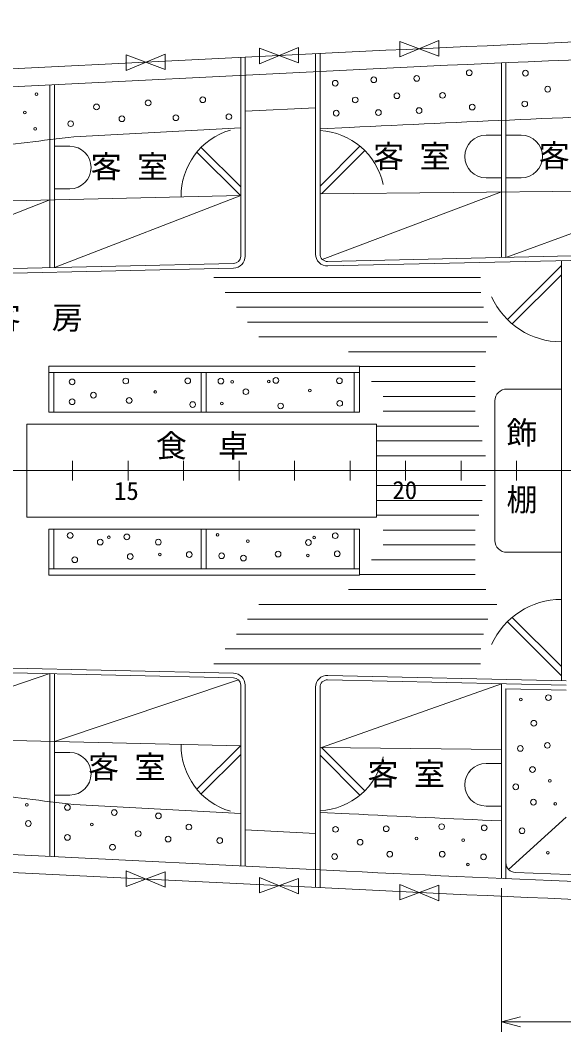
# Model space of a CAD drawing. Units: millimetres, scale not verified. Extents: x -51050 to 51050, y -29701 to 29699.
# Drawn here: x -30744 to -25261, y -11660 to -1446 of the extents above; entities that cross this region are included whole.
import ezdxf
from ezdxf.enums import TextEntityAlignment as Align

# ---------------------------------------------------------------- set-up
doc = ezdxf.new("R2010")
doc.units = ezdxf.units.MM
doc.header["$LTSCALE"] = 100
doc.linetypes.add('USER1', pattern=[50.8, 31.75, -6.35, 6.35, -6.35])
for name, color, linetype, lineweight in [('0-2_sunpou', 7, 'Continuous', 18), ('0-3_keijou', 7, 'Continuous', 18), ('0-5_text', 7, 'Continuous', 18), ('0-6_center', 7, 'USER1', 18), ('0-7_hachi', 7, 'Continuous', 18)]:
    doc.layers.add(name, color=color, linetype=linetype, lineweight=lineweight)
doc.styles.add('ＭＳ ゴシック', font='')
doc.styles.get('ＭＳ ゴシック').set_extended_font_data('MS Gothic')

msp = doc.modelspace()

# ---------------------------------------------------------------- linework, layer by layer
at = {"layer": '0-2_sunpou'}
for p, q in [((-30217, -5894.3), (-30217, -6094.3)), ((-29657, -5894.3), (-29657, -6094.3)), ((-29097, -5894.3), (-29097, -6094.3)), ((-28537, -5894.3), (-28537, -6094.3)), ((-27977, -5894.3), (-27977, -6094.3)), ((-27417, -5894.3), (-27417, -6094.3)), ((-26857, -5894.3), (-26857, -6094.3)), ((-26297, -5894.3), (-26297, -6094.3)), ((-25737, -5894.3), (-25737, -6094.3)), ((-42154.3, -5994.3), (36519.9, -5994.3)), ((-25890, -10211.7), (-25890, -11660.2)), ((-25890, -11560.2), (-25696.8, -11508.5)), ((-25890, -11560.2), (-18794, -11560.2)), ((-25890, -11560.2), (-25696.8, -11612))]:
    msp.add_line(p, q, dxfattribs=at)
at = {"layer": '0-3_keijou'}
for p, q in [((-27462.5, -1770.1), (-33058.8, -2047.8)), ((-28520, -1822.6), (-28520, -3828.6)), ((-28475, -1820.4), (-28475, -3828.6)), ((-27765, -1785.1), (-27765, -3807)), ((-27720, -1782.9), (-27720, -3807)), ((-25890, -1877), (-25890, -3842.2)), ((-25845, -1875), (-25845, -3841.2)), ((-27453.6, -1949.9), (-33049.8, -2227.6)), ((-30445, -2098.3), (-30445, -3945.7)), ((-30400, -2096.1), (-30400, -3944.7)), ((-27765, -2330.8), (-28475, -2366)), ((-28520, -2533.5), (-30203.6, -2622.5)), ((-27424.9, -2529.2), (-27720, -2543.8)), ((-25890, -2607.2), (-26045, -2607.2)), ((-25845, -2607.2), (-25690, -2607.2)), ((-30400, -2718.9), (-30245, -2718.9)), ((-28520, -3128.7), (-28918.9, -2729.8)), ((-27720, -3120.3), (-27317.2, -2717.6)), ((-28520, -3220.7), (-28962.6, -2778)), ((-27705.4, -3197.7), (-27269.1, -2761.4)), ((-25890, -3037.2), (-26045, -3037.2)), ((-25845, -3037.2), (-25690, -3037.2)), ((-30400, -3148.9), (-30245, -3148.9)), ((-27720, -3197.8), (-23975, -3161.2)), ((-32365, -3304.2), (-28520, -3216.8)), ((-27643.3, -3882), (-24048.3, -3800.3)), ((-27642.2, -3927), (-24047.2, -3845.3)), ((-25284.8, -3873.4), (-25284.8, -8115.3)), ((-34443.3, -4036.6), (-28593.3, -3903.6)), ((-34442.2, -4081.6), (-28592.2, -3948.6)), ((-25284.8, -3923.9), (-25829.3, -4468.3)), ((-25284.8, -4015.8), (-25781.4, -4512.3)), ((-30457.6, -4939.3), (-27322.6, -4939.3)), ((-30457.6, -4939.3), (-30457.6, -5404.3)), ((-30457.6, -5004.3), (-27322.6, -5004.3)), ((-30404.6, -5004.3), (-30404.6, -5404.3)), ((-28920.6, -5004.3), (-28920.6, -5404.3)), ((-28867.6, -5004.3), (-28867.6, -5404.3)), ((-27375.6, -5004.3), (-27375.6, -5404.3)), ((-27322.6, -4939.3), (-27322.6, -5404.3)), ((-25284.8, -5170), (-25834.8, -5170)), ((-25954.8, -5290), (-25954.8, -5994.3)), ((-30457.6, -5404.3), (-27322.6, -5404.3)), ((-30677.6, -5524.3), (-27149.6, -5524.3)), ((-30677.6, -5994.3), (-30677.6, -5524.3)), ((-27149.6, -5994.3), (-27149.6, -5524.3)), ((-30677.6, -5994.3), (-30677.6, -6464.3)), ((-27149.6, -5994.3), (-27149.6, -6464.3)), ((-25954.8, -6698.7), (-25954.8, -5994.3)), ((-30677.6, -6464.3), (-27149.6, -6464.3)), ((-30457.6, -6584.3), (-27322.6, -6584.3)), ((-30457.6, -7049.3), (-30457.6, -6584.3)), ((-30404.6, -6984.3), (-30404.6, -6584.3)), ((-28920.6, -6984.3), (-28920.6, -6584.3)), ((-28867.6, -6984.3), (-28867.6, -6584.3)), ((-27375.6, -6984.3), (-27375.6, -6584.3)), ((-27322.6, -7049.3), (-27322.6, -6584.3)), ((-25284.8, -6818.7), (-25834.8, -6818.7)), ((-30457.6, -6984.3), (-27322.6, -6984.3)), ((-30457.6, -7049.3), (-27322.6, -7049.3)), ((-25284.8, -8064.8), (-25829.3, -7520.4)), ((-25284.8, -7972.9), (-25781.4, -7476.4)), ((-34443.3, -7952.1), (-28593.3, -8085.1)), ((-34442.2, -7907.1), (-28592.2, -8040.1)), ((-30445, -8043), (-30445, -9890.4)), ((-30400, -8044), (-30400, -9892.6)), ((-27642.2, -8061.7), (-25234.8, -8116.4)), ((-28520, -8160.1), (-28520, -9985.9)), ((-28475, -8160.1), (-28475, -9988.1)), ((-27643.3, -8106.7), (-25234.8, -8161.4)), ((-25890, -10111.7), (-25890, -8146.5)), ((-27765, -10203.6), (-27765, -8181.7)), ((-27720, -10205.8), (-27720, -8181.7)), ((-25845, -10113.7), (-25845, -8197.6)), ((-25845, -8197.6), (-25234.8, -8211.4)), ((-32365, -8684.5), (-28520, -8771.9)), ((-28520, -8768), (-28962.6, -9210.7)), ((-30400, -8839.8), (-30245, -8839.8)), ((-28520, -8860), (-28918.9, -9258.9)), ((-27720, -8790.9), (-25890, -8808.8)), ((-27720, -8868.4), (-27317.2, -9271.1)), ((-27705.4, -8791), (-27269.1, -9227.3)), ((-25890, -8951.5), (-26045, -8951.5)), ((-30400, -9269.8), (-30245, -9269.8)), ((-28520, -9455.2), (-30203.6, -9366.2)), ((-25890, -9381.5), (-26045, -9381.5)), ((-27424.9, -9459.5), (-27720, -9444.9)), ((-25817, -10021.7), (-25234.8, -9491.6)), ((-27765, -9657.9), (-28475, -9622.7)), ((-27453.6, -10038.8), (-33049.8, -9761.1)), ((-27462.5, -10218.6), (-33058.8, -9940.9)), ((-25748.8, -10052.3), (-23238.8, -10148.5))]:
    msp.add_line(p, q, dxfattribs=at)
for points in [[(-28331, -1730), (-27937.4, -1876.9), (-27937.4, -1720.9), (-28331, -1886)], [(-26913.4, -1660.8), (-26519.9, -1807.6), (-26519.9, -1651.6), (-26913.4, -1816.8)], [(-29676.8, -1796.8), (-29283.2, -1943.6), (-29283.2, -1787.6), (-29676.8, -1952.8)], [(-29676.8, -10191.9), (-29283.2, -10045.1), (-29283.2, -10201.1), (-29676.8, -10035.9)], [(-28331, -10258.7), (-27937.4, -10111.8), (-27937.4, -10267.8), (-28331, -10102.7)], [(-26913.4, -10327.9), (-26519.9, -10181.1), (-26519.9, -10337.1), (-26913.4, -10171.9)]]:
    msp.add_lwpolyline(points, close=True, dxfattribs=at)
for centre, radius in [((-27177.9, -2047.6), 28.8), ((-26744.4, -2033.8), 28.8), ((-26213.8, -1976.3), 28.8), ((-25647.3, -1981), 28.8), ((-27565.7, -2082.1), 28.8), ((-25423.1, -2142.4), 28.8), ((-30580.5, -2191.7), 13.6), ((-28902.8, -2249), 28.8), ((-27364.7, -2251.5), 28.8), ((-26944.1, -2208.6), 28.8), ((-26483, -2205), 28.8), ((-29975, -2321.9), 28.8), ((-29453.8, -2281.4), 28.8), ((-26720.7, -2358.9), 28.8), ((-26183.9, -2323), 28.8), ((-25654.5, -2291.8), 28.8), ((-30698.4, -2378.9), 13.6), ((-29718.4, -2440.8), 28.8), ((-29174.2, -2431.2), 28.8), ((-28639.6, -2420.4), 28.8), ((-27556.3, -2384.9), 28.8), ((-27130.8, -2378.6), 28.8), ((-30593.7, -2542.5), 13.6), ((-30235.8, -2491), 28.8), ((-30220.9, -5098), 28.8), ((-29679.4, -5089), 28.8), ((-29054.1, -5088), 28.8), ((-28719.5, -5089.8), 28.8), ((-28607.1, -5098), 13.6), ((-28237.7, -5095.1), 13.6), ((-28164.7, -5082.8), 28.8), ((-27524.2, -5086.3), 28.8), ((-30006.2, -5232), 28.8), ((-29381.8, -5199.9), 13.6), ((-28467.9, -5197.1), 28.8), ((-27823.8, -5184.3), 13.6), ((-30220.9, -5298.5), 28.8), ((-29645.3, -5285.8), 28.8), ((-29004.9, -5327.2), 28.8), ((-28711.2, -5315.6), 13.6), ((-27520.7, -5314.9), 28.8), ((-28117.2, -5341.3), 28.8), ((-30240.8, -6648.8), 28.8), ((-29668.9, -6663.2), 28.8), ((-28753, -6643.6), 13.6), ((-27565.7, -6651.2), 28.8), ((-29937.5, -6715.2), 28.8), ((-29849.5, -6667.5), 13.6), ((-29351.1, -6715.2), 28.8), ((-28448.7, -6707.5), 13.6), ((-27836.9, -6719.8), 28.8), ((-27778.2, -6670.6), 13.6), ((-29634.2, -6862.4), 28.8), ((-29335.9, -6839.7), 13.6), ((-29039.2, -6842.2), 28.8), ((-28712.4, -6853.8), 28.8), ((-28143.4, -6836.5), 28.8), ((-27842.5, -6849.7), 13.6), ((-27546, -6834.1), 28.8), ((-30194.6, -6894.2), 28.8), ((-28492.9, -6876.9), 28.8), ((-25415.6, -8286.4), 28.8), ((-25694.5, -8304), 13.6), ((-25562.4, -8544.7), 28.8), ((-25698.6, -8799.6), 28.8), ((-25426.1, -8768.2), 28.8), ((-25576, -9012.5), 28.8), ((-25745.2, -9187), 28.8), ((-25400.8, -9126.4), 13.6), ((-30677.8, -9368.8), 13.6), ((-30268.4, -9395.1), 28.8), ((-25567, -9341.7), 28.8), ((-25345.8, -9359.4), 13.6), ((-29795.4, -9446.6), 28.8), ((-29350.3, -9480.1), 28.8), ((-30662.9, -9557.1), 28.8), ((-30022.9, -9568.4), 13.6), ((-29042.4, -9592.8), 28.8), ((-27563.3, -9616.3), 28.8), ((-27052.2, -9610.2), 28.8), ((-26492.5, -9589.1), 28.8), ((-26063.1, -9601.2), 28.8), ((-30268.4, -9697.4), 28.8), ((-29554.5, -9659.9), 28.8), ((-29252.7, -9714.7), 28.8), ((-28731.4, -9729.9), 28.8), ((-26746.2, -9708.5), 13.6), ((-25681.6, -9630), 28.8), ((-29813.7, -9797), 28.8), ((-27315.3, -9746.2), 28.8), ((-26276.7, -9726.7), 13.6), ((-27572.4, -9891.3), 28.8), ((-27016, -9867.1), 28.8), ((-26486.4, -9867.1), 28.8), ((-26069.1, -9894.3), 28.8), ((-25422.3, -9851.9), 13.6), ((-26227.2, -9971.8), 13.6)]:
    msp.add_circle(centre, radius, dxfattribs=at)
for centre, radius, start, end in [((-14401.2, -265046.3), 263600, 90, 92.84014), ((-14401.2, -265046.3), 263420, 90, 92.84014), ((-14401.2, -265046.3), 262840, 92.08741, 92.84014), ((-16703, -114743.1), 112930.4, 96.86602, 97.34881), ((-28431, -3217.7), 690, 106.24888, 181.05391), ((-27757, -3249.3), 690, 12.11919, 86.92423), ((-26045, -2822.2), 215, 90, 270), ((-25690, -2822.2), 215, 270, 90), ((-30245, -2933.9), 215, 270, 90), ((-28595, -3828.6), 75, 271.30195, 0), ((-28595, -3828.6), 120, 271.30195, 0), ((-27645, -3807), 120, 180, 271.30195), ((-27645, -3807), 75, 180, 271.30195), ((-25284.8, -3923.9), 770, 204.04589, 270), ((-25834.8, -5290), 120, 90, 180), ((-25834.8, -6698.7), 120, 180, 270), ((-25284.8, -8064.8), 770, 90, 155.95411), ((-28595, -8160.1), 120, 0, 88.69805), ((-27645, -8181.7), 120, 88.69805, 180), ((-28595, -8160.1), 75, 0, 88.69805), ((-27645, -8181.7), 75, 88.69805, 180), ((-28431, -8771), 690, 178.94609, 253.75112), ((-30245, -9054.8), 215, 270, 90), ((-27757, -8739.4), 690, 273.07577, 347.88081), ((-26045, -9166.5), 215, 90, 270), ((-16703, 102754.4), 112930.4, 262.65119, 263.13398), ((-14401.2, 253057.7), 262840, 267.15986, 267.49481), ((-25745, -9952.4), 100, 180, 267.80452), ((-14401.2, 253057.7), 263420, 267.15986, 269.37514), ((-14401.2, 253057.7), 263600, 267.15986, 270)]:
    msp.add_arc(centre, radius, start, end, dxfattribs=at)
at = {"layer": '0-6_center'}
for p, q in [((-25845, -3841.2), (-23975, -3161.2)), ((-32320, -3989.3), (-30445, -3260.5)), ((-30400, -3944.7), (-28520, -3216.8)), ((-27697.4, -3860.7), (-25890, -3179.9)), ((-32320, -8685.6), (-30445, -8043)), ((-30400, -8729.2), (-28541.3, -8107.6)), ((-27703.9, -8791.1), (-25890, -8146.5))]:
    msp.add_line(p, q, dxfattribs=at)
at = {"layer": '0-7_hachi'}
for p, q in [((-26101, -4044.3), (-28790.8, -4044.3)), ((-26096.1, -4194.3), (-28677.5, -4194.3)), ((-26070, -4344.3), (-28564.2, -4344.3)), ((-26028.3, -4494.3), (-28450.9, -4494.3)), ((-25936.8, -4644.3), (-28337.7, -4644.3)), ((-26045.4, -4794.3), (-27433.3, -4794.3)), ((-26154.1, -4944.3), (-27316.9, -4944.3)), ((-26154.1, -5094.3), (-27200.6, -5094.3)), ((-26154.1, -5244.3), (-27084.2, -5244.3)), ((-26154.1, -5394.3), (-27084.2, -5394.3)), ((-26119.1, -5544.3), (-27149.6, -5544.3)), ((-26084.1, -5694.3), (-27149.6, -5694.3)), ((-26049.2, -5844.3), (-27149.6, -5844.3)), ((-26049.2, -6144.3), (-27149.6, -6144.3)), ((-26084.1, -6294.3), (-27149.6, -6294.3)), ((-26119.1, -6444.3), (-27149.6, -6444.3)), ((-26154.1, -6594.3), (-27084.2, -6594.3)), ((-26154.1, -6744.3), (-27084.2, -6744.3)), ((-26154.1, -6894.3), (-27200.6, -6894.3)), ((-26154.1, -7044.3), (-27316.9, -7044.3)), ((-26045.4, -7194.3), (-27433.3, -7194.3)), ((-25936.8, -7344.3), (-28337.7, -7344.3)), ((-26028.3, -7494.3), (-28450.9, -7494.3)), ((-26070, -7644.3), (-28564.2, -7644.3)), ((-26096.1, -7794.3), (-28677.5, -7794.3)), ((-26101, -7944.3), (-28790.8, -7944.3))]:
    msp.add_line(p, q, dxfattribs=at)

# ---------------------------------------------------------------- texts
at = {"layer": '0-2_sunpou', "style": 'ＭＳ ゴシック'}
for s, p in [('15', (-29798.2, -6345)), ('20', (-26989.3, -6336.6))]:
    msp.add_text(s, height=183.3, dxfattribs=at).set_placement(p, align=Align.BOTTOM_LEFT)
at = {"layer": '0-5_text', "style": 'ＭＳ ゴシック'}
for s, p in [('客 室', (-27183.5, -3004.5)), ('客 室', (-25512, -2997.7)), ('客 室', (-30033.6, -3108.2)), ('第\u3000一\u3000等\u3000客\u3000房', (-32926, -4633.3)), ('飾', (-25838.4, -5794.7)), ('食\u3000卓', (-29376.1, -5926.6)), ('棚', (-25838.4, -6470.1)), ('客 室', (-30059, -9170.5)), ('客 室', (-27240.8, -9240.4))]:
    msp.add_text(s, height=229.1, dxfattribs=at).set_placement(p, align=Align.BOTTOM_LEFT)

doc.saveas('drawing.dxf')
